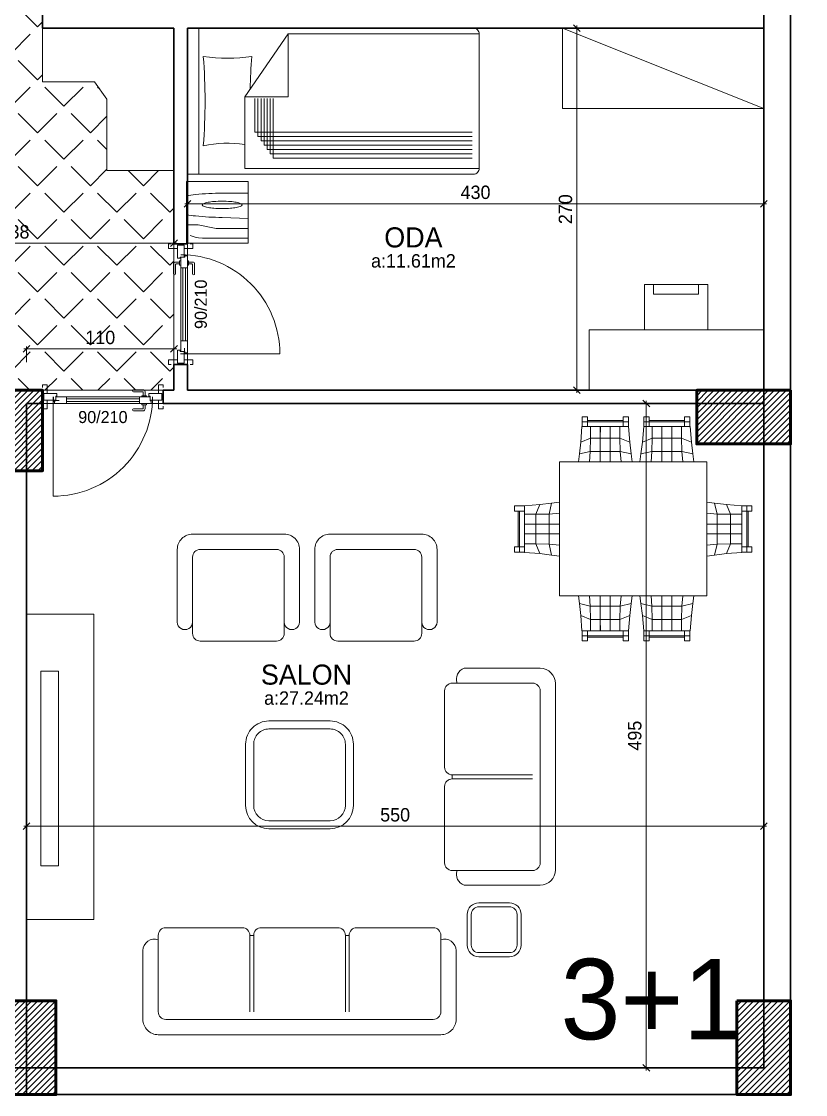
# Model space of a CAD drawing. Header units: centimetres. Extents: x 562865 to 1310255, y -148070 to 32737.
# Drawn here: x 655452 to 656037, y -26895 to -26094 of the extents above; entities that cross this region are included whole.
import ezdxf
from ezdxf.enums import TextEntityAlignment as Align

# ---------------------------------------------------------------- set-up
doc = ezdxf.new("R2010")
doc.units = ezdxf.units.CM
doc.header["$LTSCALE"] = 2.5
doc.linetypes.add('DASHED', pattern=[0.25, 0.125, -0.125])
doc.layers.get('0').update_dxf_attribs({"color": 86})
for name, color, linetype in [('alan', 7, 'Continuous'), ('kapi-yazi', 7, 'Continuous'), ('mahal', 7, 'Continuous'), ('tarama', 173, 'Continuous'), ('TARAMA KOLON', 252, 'Continuous')]:
    doc.layers.add(name, color=color, linetype=linetype)
for name, color, linetype, lineweight in [('DUVAR', 4, 'Continuous', 30), ('duvar-kesim', 7, 'Continuous', 0), ('GÖRÜNÜŞLER', 96, 'Continuous', 25), ('iç ölçü', 106, 'Continuous', 18), ('kapi', 9, 'Continuous', 0), ('kolon', 1, 'Continuous', 53), ('TEFRIS', 33, 'Continuous', 0)]:
    doc.layers.add(name, color=color, linetype=linetype, lineweight=lineweight)
doc.styles.add('PINAR', font='comic.ttf')
doc.dimstyles.new('TEMİZ ÖLÇÜ', dxfattribs={"dimtxt": 10, "dimasz": 5, "dimexe": 1.8, "dimexo": 0.625, "dimgap": 3, "dimtad": 1, "dimdec": 0, "dimrnd": 0.5, "dimzin": 1, "dimdsep": 46, "dimtxsty": 'PINAR', "dimblk": 'OBLIQUE', "dimcen": 0.9, "dimdle": 2, "dimclrd": 256, "dimclre": 256, "dimclrt": 7, "dimadec": 0, "dimazin": 0, "dimtfac": 1, "dimtdec": 0, "dimtofl": 0, "dimtmove": 2, "dimatfit": 2, "dimfxl": 10, "dimfxlon": 1, "dimlwd": -1, "dimlwe": -1, "dimarcsym": 0})

# ---------------------------------------------------------------- blocks, each defined once
blk = doc.blocks.new('WRTGHBWSTH')
at = {"layer": 'GÖRÜNÜŞLER', "color": 251, "linetype": 'DASHED', "ltscale": 200}
blk.add_lwpolyline([(643861.98, 7102.97), (643152.29, 7181.95), (642309.98, 7155.3), (641146.47, 7079.75), (639025.07, 6992.13), (638997.86, 4472.72), (643762.88, 4472.72)], close=True, dxfattribs=at)
blk = doc.blocks.new('_Oblique')
at = {"color": 0, "linetype": 'ByBlock', "lineweight": -2}
blk.add_line((-0.5, -0.5), (0.5, 0.5), dxfattribs=at)
blk = doc.blocks.new('*D1697')
at = {"layer": 'Defpoints', "color": 0}
for p in [(655455.38, -26684.34), (656005.38, -26694.55), (656005.38, -26704.34)]:
    blk.add_point(p, dxfattribs=at)
at = {"layer": 'iç ölçü'}
for p, q in [((655455.38, -26684.96), (655455.38, -26696.35)), ((655453.38, -26694.55), (656007.38, -26694.55)), ((656005.38, -26703.71), (656005.38, -26692.75))]:
    blk.add_line(p, q, dxfattribs=at)
at = {"layer": 'iç ölçü', "linetype": 'ByBlock', "xscale": 5, "yscale": 5, "zscale": 5, "rotation": 180}
blk.add_blockref('_Oblique', (655455.38, -26694.55), dxfattribs=at)
at = {"layer": 'iç ölçü', "linetype": 'ByBlock', "xscale": 5, "yscale": 5, "zscale": 5}
blk.add_blockref('_Oblique', (656005.38, -26694.55), dxfattribs=at)
at = {"layer": 'iç ölçü', "color": 7, "insert": (655730.38, -26686.08), "char_height": 10, "attachment_point": 5, "style": 'PINAR'}
blk.add_mtext('550', dxfattribs=at)
blk = doc.blocks.new('*D1701')
at = {"layer": 'Defpoints', "color": 0}
for p in [(655885.38, -26379.39), (655885.38, -26874.64), (655917.8, -26874.64)]:
    blk.add_point(p, dxfattribs=at)
at = {"layer": 'iç ölçü'}
for p, q in [((655907.8, -26379.39), (655919.6, -26379.39)), ((655917.8, -26377.39), (655917.8, -26876.64)), ((655907.8, -26874.64), (655919.6, -26874.64))]:
    blk.add_line(p, q, dxfattribs=at)
at = {"layer": 'iç ölçü', "linetype": 'ByBlock', "xscale": 5, "yscale": 5, "zscale": 5}
for p, rotation in [((655917.8, -26379.39), 90), ((655917.8, -26874.64), 270)]:
    blk.add_blockref('_Oblique', p, dxfattribs=dict(at, rotation=rotation))
at = {"layer": 'iç ölçü', "color": 7, "insert": (655909.2, -26627.01), "char_height": 10, "attachment_point": 5, "rotation": 90, "style": 'PINAR'}
blk.add_mtext('495', dxfattribs=at)
blk = doc.blocks.new('*D1708')
at = {"layer": 'Defpoints', "color": 0}
for p in [(655838.44, -26099.39), (655838.44, -26369.39), (655865.98, -26369.39)]:
    blk.add_point(p, dxfattribs=at)
at = {"layer": 'iç ölçü'}
for p, q in [((655855.98, -26099.39), (655867.78, -26099.39)), ((655865.98, -26097.39), (655865.98, -26371.39)), ((655855.98, -26369.39), (655867.78, -26369.39))]:
    blk.add_line(p, q, dxfattribs=at)
at = {"layer": 'iç ölçü', "linetype": 'ByBlock', "xscale": 5, "yscale": 5, "zscale": 5}
for p, rotation in [((655865.98, -26099.39), 90), ((655865.98, -26369.39), 270)]:
    blk.add_blockref('_Oblique', p, dxfattribs=dict(at, rotation=rotation))
at = {"layer": 'iç ölçü', "color": 7, "insert": (655857.5, -26234.39), "char_height": 10, "attachment_point": 5, "rotation": 90, "style": 'PINAR'}
blk.add_mtext('270', dxfattribs=at)
blk = doc.blocks.new('*D1709')
at = {"layer": 'Defpoints', "color": 0}
for p in [(656005.38, -26230.29), (656005.38, -26252.91), (655575.38, -26261.12)]:
    blk.add_point(p, dxfattribs=at)
at = {"layer": 'iç ölçü'}
for p, q in [((655573.38, -26230.29), (656007.38, -26230.29)), ((655575.38, -26240.29), (655575.38, -26228.49)), ((656005.38, -26240.29), (656005.38, -26228.49))]:
    blk.add_line(p, q, dxfattribs=at)
at = {"layer": 'iç ölçü', "linetype": 'ByBlock', "xscale": 5, "yscale": 5, "zscale": 5, "rotation": 180}
blk.add_blockref('_Oblique', (655575.38, -26230.29), dxfattribs=at)
at = {"layer": 'iç ölçü', "linetype": 'ByBlock', "xscale": 5, "yscale": 5, "zscale": 5}
blk.add_blockref('_Oblique', (656005.38, -26230.29), dxfattribs=at)
at = {"layer": 'iç ölçü', "color": 7, "insert": (655790.38, -26221.86), "char_height": 10, "attachment_point": 5, "style": 'PINAR'}
blk.add_mtext('430', dxfattribs=at)
blk = doc.blocks.new('*D1710')
at = {"layer": 'Defpoints', "color": 0}
for p in [(655565.38, -26338.49), (655455.38, -26369.39), (655565.38, -26369.39)]:
    blk.add_point(p, dxfattribs=at)
at = {"layer": 'iç ölçü'}
for p, q in [((655453.38, -26338.49), (655567.38, -26338.49)), ((655455.38, -26348.49), (655455.38, -26336.69)), ((655565.38, -26348.49), (655565.38, -26336.69))]:
    blk.add_line(p, q, dxfattribs=at)
at = {"layer": 'iç ölçü', "linetype": 'ByBlock', "xscale": 5, "yscale": 5, "zscale": 5, "rotation": 180}
blk.add_blockref('_Oblique', (655455.38, -26338.49), dxfattribs=at)
at = {"layer": 'iç ölçü', "linetype": 'ByBlock', "xscale": 5, "yscale": 5, "zscale": 5}
blk.add_blockref('_Oblique', (655565.38, -26338.49), dxfattribs=at)
at = {"layer": 'iç ölçü', "color": 7, "insert": (655510.38, -26330.09), "char_height": 10, "attachment_point": 5, "style": 'PINAR'}
blk.add_mtext('110', dxfattribs=at)
blk = doc.blocks.new('*D1717')
at = {"layer": 'Defpoints', "color": 0}
for p in [(655327.34, -26248.79), (655565.38, -26258.79), (655565.38, -26259.7)]:
    blk.add_point(p, dxfattribs=at)
at = {"layer": 'iç ölçü'}
for p, q in [((655327.34, -26249.7), (655327.34, -26261.5)), ((655325.34, -26259.7), (655567.38, -26259.7)), ((655565.38, -26259.42), (655565.38, -26261.5))]:
    blk.add_line(p, q, dxfattribs=at)
at = {"layer": 'iç ölçü', "linetype": 'ByBlock', "xscale": 5, "yscale": 5, "zscale": 5, "rotation": 180}
blk.add_blockref('_Oblique', (655327.34, -26259.7), dxfattribs=at)
at = {"layer": 'iç ölçü', "linetype": 'ByBlock', "xscale": 5, "yscale": 5, "zscale": 5}
blk.add_blockref('_Oblique', (655565.38, -26259.7), dxfattribs=at)
at = {"layer": 'iç ölçü', "color": 7, "insert": (655446.36, -26251.32), "char_height": 10, "attachment_point": 5, "style": 'PINAR'}
blk.add_mtext('238', dxfattribs=at)
blk = doc.blocks.new('fm-door1')
at = {"linetype": 'Continuous'}
for p, q in [((0, 25), (0, -25)), ((100, 25), (0, 25)), ((79.7, 31.8), (79.7, -0.3)), ((84, 27.6), (127.8, 27.6)), ((90, 50), (910, 50)), ((90, 50), (90, 30)), ((100, 30), (90, 30)), ((100, 30), (100, -5)), ((100, 30), (100, -5)), ((100, 0), (900, 0)), ((190, 50), (190, 0)), ((810, 50), (810, 0)), ((910, 30), (900, 30)), ((900, 30), (900, -5)), ((900, 25), (1000, 25)), ((910, 50), (910, 30)), ((1000, 25), (1000, -25)), ((110, -25), (0, -25)), ((100, -5), (110, -5)), ((110, -5), (100, -5)), ((110, -5), (110, -25)), ((110, -25), (110, -5)), ((890, -25), (890, -5)), ((890, -5), (900, -5)), ((890, -25), (1000, -25))]:
    blk.add_line(p, q, dxfattribs=at)
at = {"color": 8, "linetype": 'Continuous'}
for p, q in [((190, 35), (810, 35)), ((190, 15), (810, 15))]:
    blk.add_line(p, q, dxfattribs=at)
at = {"linetype": 'Continuous'}
for points in [[(857.6, 58.1), (857.6, 88.9, 0.414214), (842.4, 104.1), (758.6, 104.1, 1), (758.6, 88.9), (834.8, 88.9, -0.414214), (842.4, 81.3), (842.4, 58.1)], [(857.6, -8.1), (857.6, -38.9, -0.414214), (842.4, -54.1), (758.6, -54.1, -1), (758.6, -38.9), (834.8, -38.9, 0.414214), (842.4, -31.3), (842.4, -8.1)]]:
    blk.add_lwpolyline(points, format="xyb", dxfattribs=at)
for points in [[(869, 50), (869, 58.1), (831, 58.1), (831, 50)], [(869, 0), (869, -8.1), (831, -8.1), (831, 0)]]:
    blk.add_lwpolyline(points, dxfattribs=at)
blk.add_circle((84, 31.8), 4.26, dxfattribs=at)
blk = doc.blocks.new('Group-4')
at = {"color": 33}
for p, q in [((-150.81, 256.5), (-108.06, 256.5)), ((-160.31, 71.25), (-160.31, 247)), ((96.15, 235.13), (141.27, 235.13)), ((150.77, 225.62), (150.77, 168.62)), ((141.27, 159.13), (96.15, 159.13)), ((96.15, 149.63), (141.27, 149.63)), ((150.77, 140.13), (150.77, 83.13)), ((141.27, 73.63), (96.15, 73.63)), ((-108.06, 61.75), (-150.81, 61.75)), ((-67.38, 9.5), (-67.38, 56.78)), ((67.38, 56.78), (67.38, 9.5)), ((57.88, 0), (-57.88, 0))]:
    blk.add_line(p, q, dxfattribs=at)
for p, q in [((-146.06, 247), (-98.56, 247)), ((-150.81, 76), (-150.81, 242.25)), ((-93.81, 242.25), (-93.81, 194.75)), ((84.27, 173.38), (84.27, 220.88)), ((89.02, 225.62), (136.52, 225.62)), ((141.27, 220.88), (141.27, 173.38)), ((-98.56, 190), (-146.06, 190)), ((-146.06, 187.63), (-98.56, 187.63)), ((-98.56, 190), (-98.56, 187.63)), ((-93.81, 182.88), (-93.81, 135.38)), ((136.52, 168.62), (89.02, 168.62)), ((89.02, 140.13), (136.52, 140.13)), ((84.27, 87.88), (84.27, 135.38)), ((141.27, 135.38), (141.27, 87.88)), ((-98.56, 130.63), (-146.06, 130.63)), ((-146.06, 128.25), (-98.56, 128.25)), ((-98.56, 130.63), (-98.56, 128.25)), ((-150.81, 76), (-150.81, 123.5)), ((-93.81, 123.5), (-93.81, 76)), ((136.52, 83.13), (89.02, 83.13)), ((-98.56, 71.25), (-146.06, 71.25)), ((-6.06, 68.88), (-53.56, 68.88)), ((5.94, 68.88), (53.44, 68.88)), ((-58.31, 64.13), (-58.31, 14.25)), ((-1.31, 14.25), (-1.31, 64.13)), ((-1.31, 64.13), (1.19, 64.13)), ((1.19, 14.25), (1.19, 64.13)), ((58.19, 64.13), (58.19, 14.25)), ((-53.56, 9.5), (53.44, 9.5))]:
    blk.add_line(p, q)
for points in [[(34.69, 178.13, 0.414214), (20.19, 192.63), (-17.81, 192.63, 0.413154), (-32.31, 178.18), (-32.31, 140.07, 0.413154), (-17.81, 125.63), (20.19, 125.63, 0.414214), (34.69, 140.13)], [(29.69, 178.13, 0.414214), (20.19, 187.63), (-17.81, 187.63, 0.412904), (-27.31, 178.17), (-27.31, 140.08, 0.412904), (-17.81, 130.63), (20.19, 130.63, 0.414214), (29.69, 140.13)], [(-78.33, 47.59, 0.414214), (-85.58, 54.84), (-104.58, 54.84, 0.413154), (-111.83, 47.62), (-111.83, 28.57, 0.413154), (-104.58, 21.34), (-85.58, 21.34, 0.414214), (-78.33, 28.59)], [(-80.83, 47.59, 0.414214), (-85.58, 52.34), (-104.58, 52.34, 0.412904), (-109.33, 47.61), (-109.33, 28.57, 0.412904), (-104.58, 23.84), (-85.58, 23.84, 0.414214), (-80.83, 28.59)]]:
    blk.add_lwpolyline(points, format="xyb", close=True, dxfattribs=at)
for centre, radius, start, end in [((-150.81, 247), 9.5, 89.99996, 180.00004), ((-108.06, 249.38), 7.12, 340.52878, 90.00004), ((96.15, 230.38), 4.75, 89.99996, 270), ((141.27, 225.62), 9.5, 359.99996, 90.00004), ((96.15, 163.88), 4.75, 90, 270.00004), ((141.27, 168.62), 9.5, 269.99996, 0.00004), ((96.15, 144.88), 4.75, 89.99996, 270), ((141.27, 140.13), 9.5, 359.99996, 90.00004), ((96.15, 78.38), 4.75, 90, 270.00004), ((141.27, 83.13), 9.5, 269.99996, 0.00004), ((-150.81, 71.25), 9.5, 179.99996, 270.00004), ((-108.06, 68.88), 7.12, 269.99996, 19.47122), ((-60.84, 54.66), 6.87, 68.4384, 162.06054), ((60.73, 54.51), 7.03, 18.86544, 111.18075), ((-57.88, 9.5), 9.5, 180, 270), ((57.88, 9.5), 9.5, 270, 0)]:
    blk.add_arc(centre, radius, start, end, dxfattribs=at)
for centre, start, end in [((-146.06, 242.25), 89.99996, 180.00004), ((-98.56, 242.25), 359.99996, 90.00004), ((89.02, 220.88), 89.99996, 180.00004), ((136.52, 220.88), 359.99996, 90.00004), ((-98.56, 194.75), 269.99996, 0.00004), ((-98.56, 182.88), 359.99996, 90.00004), ((89.02, 173.38), 179.99996, 270.00004), ((136.52, 173.38), 269.99996, 0.00004), ((89.02, 135.38), 89.99996, 180.00004), ((136.52, 135.38), 359.99996, 90.00004), ((-98.56, 135.38), 269.99996, 0.00004), ((-98.56, 123.5), 359.99996, 90.00004), ((89.02, 87.88), 179.99996, 270.00004), ((136.52, 87.88), 269.99996, 0.00004), ((-146.06, 76), 179.99996, 270.00004), ((-98.56, 76), 269.99996, 0.00004), ((-53.56, 64.13), 90, 180), ((-6.06, 64.13), 0, 90), ((5.94, 64.13), 90, 180), ((53.44, 64.13), 0, 90), ((-53.56, 14.25), 180, 270), ((53.44, 14.25), 270, 0)]:
    blk.add_arc(centre, 4.75, start, end)
blk = doc.blocks.new('Table-3')
at = {"color": 33}
for p, q in [((-37.64, 84.6), (-33.63, 84.6)), ((-37.64, 77.23), (-37.64, 84.6)), ((-33.63, 80.85), (-37.64, 80.85)), ((-33.63, 84.6), (-33.63, 77.23)), ((-33.63, 81.9), (-7.07, 81.9)), ((-33.56, 80.85), (-3.12, 80.85)), ((-7.07, 84.6), (-7.07, 77.23)), ((-3.12, 84.6), (-7.07, 84.6)), ((-3.12, 77.23), (-3.12, 84.6)), ((8.32, 84.6), (12.33, 84.6)), ((8.32, 77.23), (8.32, 84.6)), ((12.33, 80.85), (8.32, 80.85)), ((12.33, 84.6), (12.33, 77.23)), ((12.39, 81.9), (38.88, 81.9)), ((12.39, 80.85), (42.89, 80.85)), ((38.88, 84.6), (38.88, 77.23)), ((42.89, 84.6), (38.88, 84.6)), ((42.89, 77.23), (42.89, 84.6)), ((-37.7, 77.23), (-2.93, 77.23)), ((8.32, 77.23), (43.03, 77.23)), ((-54.53, 51.07), (55.45, 51.07)), ((-54.53, -48.92), (-54.53, 51.07)), ((55.45, 51.07), (55.45, -48.92)), ((-88.12, 18.13), (-88.12, 14.12)), ((-80.69, 18.13), (-88.12, 18.13)), ((-80.69, 18.2), (-80.69, -16.58)), ((81.61, 18.2), (81.61, -16.58)), ((81.61, 18.13), (89.04, 18.13)), ((85.23, 18.13), (85.23, -16.44)), ((89.04, 18.13), (89.04, 14.12)), ((-88.12, 14.12), (-80.69, 14.12)), ((-85.36, 14.12), (-85.36, -12.43)), ((-84.31, 14.12), (-84.31, -16.44)), ((81.61, 14.12), (89.04, 14.12)), ((86.28, 14.12), (86.28, -12.43)), ((-88.12, -12.43), (-88.12, -16.44)), ((-80.69, -12.43), (-88.12, -12.43)), ((81.61, -12.43), (89.04, -12.43)), ((89.04, -12.43), (89.04, -16.44)), ((-88.12, -16.44), (-80.69, -16.44)), ((89.04, -16.44), (81.61, -16.44)), ((55.45, -48.92), (-54.53, -48.92)), ((-2.93, -75.15), (-37.7, -75.15)), ((-37.64, -82.51), (-37.64, -75.15)), ((-3.12, -78.76), (-37.64, -78.76)), ((-33.63, -75.15), (-33.63, -82.51)), ((-33.63, -79.82), (-7.07, -79.82)), ((-7.07, -78.76), (-7.07, -75.15)), ((-7.07, -78.83), (-7.07, -79.82)), ((-7.07, -79.88), (-7.07, -82.51)), ((-3.12, -75.15), (-3.12, -82.51)), ((43.03, -75.15), (8.32, -75.15)), ((8.32, -82.51), (8.32, -75.15)), ((8.32, -78.76), (42.89, -78.76)), ((12.33, -75.15), (12.33, -82.51)), ((12.33, -79.82), (38.88, -79.82)), ((38.88, -75.15), (38.88, -79.82)), ((38.88, -79.88), (38.88, -82.51)), ((42.89, -82.51), (42.89, -75.15)), ((-33.63, -82.51), (-37.64, -82.51)), ((-7.07, -82.51), (-3.12, -82.51)), ((12.33, -82.51), (8.32, -82.51)), ((42.89, -82.51), (38.88, -82.51))]:
    blk.add_line(p, q, dxfattribs=at)
for p, q in [((-38.62, 65.66), (-37.7, 77.23)), ((-31.32, 68.69), (-31.32, 77.23)), ((-24.03, 51), (-24.03, 77.23)), ((-23.96, 77.23), (-24.03, 68.69)), ((-16.66, 77.23), (-16.66, 51)), ((-9.37, 68.69), (-9.37, 77.23)), ((-2.93, 77.23), (-2, 65.66)), ((7.33, 65.66), (8.32, 77.23)), ((14.69, 77.23), (14.69, 68.69)), ((21.99, 51), (21.99, 77.23)), ((29.35, 77.23), (29.35, 51)), ((36.65, 68.69), (36.65, 77.23)), ((43.03, 77.23), (43.95, 65.66)), ((-39.67, 56.85), (-38.62, 65.66)), ((-31.32, 68.69), (-38.62, 65.66)), ((-31.59, 58.7), (-31.32, 68.69)), ((-31.32, 68.69), (-9.37, 68.69)), ((-9.37, 68.69), (-9.1, 58.7)), ((-2, 65.66), (-9.37, 68.69)), ((-0.95, 56.85), (-2, 65.66)), ((7.33, 65.66), (6.28, 56.85)), ((14.69, 68.69), (7.33, 65.66)), ((14.43, 58.7), (14.69, 68.69)), ((14.69, 68.69), (36.65, 68.69)), ((36.65, 68.69), (36.91, 58.7)), ((43.95, 65.66), (36.65, 68.69)), ((45.06, 56.85), (43.95, 65.66)), ((-40.4, 51.07), (-39.67, 56.85)), ((-39.67, 56.85), (-31.59, 58.7)), ((-31.59, 58.7), (-32.11, 51)), ((-9.1, 58.7), (-31.59, 58.7)), ((-9.1, 58.7), (-0.95, 56.85)), ((-8.51, 51), (-9.1, 58.7)), ((-0.95, 56.85), (-0.16, 51.07)), ((5.56, 51.07), (6.28, 56.85)), ((6.28, 56.85), (14.43, 58.7)), ((14.43, 58.7), (13.9, 51)), ((36.91, 58.7), (14.43, 58.7)), ((36.91, 58.7), (45.06, 56.85)), ((37.5, 51), (36.91, 58.7)), ((45.06, 56.85), (45.85, 51.07)), ((-69.19, 19.12), (-80.69, 18.2)), ((-72.15, 11.82), (-69.19, 19.12)), ((-60.38, 20.17), (-69.19, 19.12)), ((-62.22, 12.02), (-60.38, 20.17)), ((-60.38, 20.17), (-54.53, 20.9)), ((55.52, 20.9), (61.24, 20.17)), ((63.08, 12.02), (61.24, 20.17)), ((61.24, 20.17), (70.11, 19.12)), ((70.11, 19.12), (81.61, 18.2)), ((70.11, 19.12), (73.07, 11.82)), ((-80.69, 11.82), (-72.15, 11.82)), ((-72.15, 11.82), (-62.22, 12.02)), ((-72.15, -10.13), (-72.15, 11.82)), ((-54.46, 12.61), (-62.22, 12.02)), ((-62.22, 12.02), (-62.22, -10.4)), ((63.08, 12.02), (55.45, 12.61)), ((63.08, -10.4), (63.08, 12.02)), ((73.07, 11.82), (63.08, 12.02)), ((73.07, -10.13), (73.07, 11.82)), ((73.07, 11.82), (81.61, 11.82)), ((-54.46, 4.46), (-80.69, 4.46)), ((55.45, 4.46), (81.61, 4.46)), ((-80.69, -2.84), (-54.46, -2.84)), ((81.61, -2.84), (55.45, -2.84)), ((-72.15, -10.13), (-80.69, -10.13)), ((-62.22, -10.4), (-72.15, -10.13)), ((-69.19, -17.5), (-72.15, -10.13)), ((-62.22, -10.4), (-54.46, -11.05)), ((-60.38, -18.55), (-62.22, -10.4)), ((55.45, -11.05), (63.08, -10.4)), ((63.08, -10.4), (61.24, -18.55)), ((73.07, -10.13), (63.08, -10.4)), ((70.11, -17.5), (73.07, -10.13)), ((81.61, -10.13), (73.07, -10.13)), ((-80.69, -16.58), (-69.19, -17.5)), ((-60.38, -18.55), (-69.19, -17.5)), ((-54.53, -19.34), (-60.38, -18.55)), ((61.24, -18.55), (55.52, -19.34)), ((61.24, -18.55), (70.11, -17.5)), ((81.61, -16.58), (70.11, -17.5)), ((-39.67, -54.77), (-40.4, -48.98)), ((-31.59, -56.61), (-39.67, -54.77)), ((-39.67, -54.77), (-38.62, -63.58)), ((-31.59, -56.61), (-32.18, -48.92)), ((-24.03, -48.92), (-24.03, -75.15)), ((-16.66, -48.92), (-16.66, -75.15)), ((-9.1, -56.61), (-8.45, -48.92)), ((-0.95, -54.77), (-9.1, -56.61)), ((-2, -63.58), (-0.95, -54.77)), ((-0.16, -48.98), (-0.95, -54.77)), ((6.28, -54.77), (5.56, -48.98)), ((6.28, -54.77), (14.43, -56.61)), ((7.33, -63.58), (6.28, -54.77)), ((14.43, -56.61), (13.84, -48.92)), ((21.99, -48.92), (21.99, -75.15)), ((29.35, -75.15), (29.35, -48.92)), ((37.57, -48.92), (36.91, -56.61)), ((36.91, -56.61), (45.06, -54.77)), ((45.06, -54.77), (43.95, -63.58)), ((45.06, -54.77), (45.85, -48.98)), ((-38.62, -63.58), (-31.32, -66.6)), ((-37.7, -75.15), (-38.62, -63.58)), ((-31.32, -66.6), (-31.59, -56.61)), ((-9.1, -56.61), (-31.59, -56.61)), ((-9.37, -66.6), (-9.1, -56.61)), ((-9.37, -66.6), (-2, -63.58)), ((-2.93, -75.15), (-2, -63.58)), ((7.33, -63.58), (8.32, -75.15)), ((14.69, -66.6), (7.33, -63.58)), ((14.43, -56.61), (14.69, -66.6)), ((36.91, -56.61), (14.43, -56.61)), ((36.65, -66.6), (36.91, -56.61)), ((43.95, -63.58), (36.65, -66.6)), ((43.03, -75.15), (43.95, -63.58)), ((-31.32, -66.6), (-31.32, -75.15)), ((-31.32, -66.6), (-9.37, -66.6)), ((-23.96, -75.15), (-24.03, -66.6)), ((-9.37, -75.15), (-9.37, -66.6)), ((14.69, -66.6), (36.65, -66.6)), ((14.69, -75.15), (14.69, -66.6)), ((36.65, -66.6), (36.65, -75.15))]:
    blk.add_line(p, q)
blk = doc.blocks.new('Yatak-1a')
for p, q in [((-49.5, 0.5), (-87.5, 0.5)), ((-87.5, 0.5), (-87.5, -37.5)), ((-49.5, -37.5), (-49.5, 0.5)), ((-45, -176.44), (-45, -7.03)), ((45, -7.03), (45, -176.44)), ((-49.5, -37.5), (-87.5, -37.5)), ((41.44, -180), (-41.44, -180))]:
    blk.add_line(p, q)
at = {"color": 33}
for p, q in [((-76.27, -6.57), (-76.27, 0.5)), ((-78.48, -17.64), (-76.27, -6.57)), ((-84.43, -9.24), (-84.18, -6.77)), ((-84.43, -37.5), (-84.43, -9.24)), ((-63.92, -9.1), (-64.54, -9.49)), ((-63.3, -9.49), (-63.92, -9.1)), ((-78.48, -37.5), (-78.48, -17.64)), ((-71.61, -21.45), (-72.26, -37.5)), ((-56.68, -21.45), (-56.63, -37.5)), ((-64.54, -33.38), (-63.92, -33.77)), ((-63.92, -33.77), (-63.3, -33.38))]:
    blk.add_line(p, q, dxfattribs=at)
at = {"color": 42}
for p, q in [((-45, 0), (45, 0)), ((-45, -7.03), (-45, 0)), ((45, -8.5), (45, 0)), ((45, -7.03), (-45, -7.03)), ((-41.44, -180), (-41.44, -35.32)), ((-41.44, -35.32), (2.67, -35.32)), ((2.67, -35.32), (41.44, -62.05)), ((2.67, -62.05), (2.67, -35.32)), ((41.44, -62.05), (2.67, -62.05)), ((41.44, -62.05), (41.44, -180))]:
    blk.add_line(p, q, dxfattribs=at)
at = {"color": 8}
for p, q in [((-24.45, -175.54), (-24.45, -45.39)), ((-24.45, -45.39), (1.67, -45.39)), ((-21.78, -175.54), (-21.78, -43.5)), ((-21.78, -43.5), (1.67, -43.5)), ((-19.11, -175.54), (-19.11, -41.61)), ((-19.11, -41.61), (1.67, -41.61)), ((-32.47, -51.05), (1.67, -51.05)), ((-32.47, -175.54), (-32.47, -51.05)), ((-29.8, -49.16), (1.67, -49.16)), ((-29.8, -175.54), (-29.8, -49.16)), ((-27.13, -175.54), (-27.13, -47.27)), ((-27.13, -47.27), (1.67, -47.27)), ((-35.15, -52.93), (1.67, -52.93)), ((-35.15, -175.54), (-35.15, -52.93))]:
    blk.add_line(p, q, dxfattribs=at)
at = {"color": 33}
for centre, radius, start, end in [((11.14, -13.58), 82.34, 170.15442, 174.01793), ((-139.84, -13.58), 82.75, 5.98206, 9.79577), ((-69.26, -8.26), 15, 154.00852, 174.28557), ((86.23, -21.45), 157.84, 174.01794, 180), ((-214.93, -21.45), 158.25, 0, 5.98207), ((-31.83, -18.97), 34.29, 169.47569, 175.59966), ((-51.59, -15.3), 14.19, 155.8434, 169.47569), ((-76.25, -15.3), 14.19, 10.52432, 24.15659), ((-96.01, -18.97), 34.29, 4.40038, 10.52429), ((0.17, -21.44), 66.38, 175.59963, 180), ((-128.01, -21.44), 66.38, 0, 4.40034), ((0.17, -21.44), 66.38, 180, 184.40034), ((-128.01, -21.44), 66.38, 355.59963, 0), ((-31.83, -23.9), 34.29, 184.40038, 190.52429), ((-51.59, -27.57), 14.19, 190.5243, 204.1566), ((-76.25, -27.57), 14.19, 335.8434, 349.47569), ((-96.01, -23.9), 34.29, 349.4757, 355.59966)]:
    blk.add_arc(centre, radius, start, end, dxfattribs=at)
at = {"color": 8}
for centre, radius, start, end in [((0.03, 324.56), 335.48, 265.2981, 274.7019), ((-98.45, -24.8), 72.55, 351.65938, 11.93201), ((138.2, -24.8), 111.68, 172.28082, 187.71918), ((0.03, -344.69), 306.13, 84.84604, 88.60231)]:
    blk.add_arc(centre, radius, start, end, dxfattribs=at)
for centre, start, end in [((-41.44, -176.44), 179.99996, 270.00004), ((41.44, -176.44), 269.99996, 0.00004)]:
    blk.add_arc(centre, 3.56, start, end)
blk = doc.blocks.new('G$C7B943698')
at = {"layer": 'TEFRIS'}
blk.add_lwpolyline([(41.29, 45.15), (41.29, 78.78), (88.6, 78.78), (88.6, 45.15)], dxfattribs=at)
for points in [[(48.1, 78.78), (81.62, 78.78), (81.62, 71.66), (48.1, 71.66)], [(0, 0), (130.27, 0), (130.27, 45.15), (0, 45.15)]]:
    blk.add_lwpolyline(points, close=True, dxfattribs=at)
blk = doc.blocks.new('SB')
at = {"layer": 'TARAMA KOLON'}
h = blk.add_hatch(dxfattribs=at)
h.set_pattern_fill('ANSI31', color=256, angle=7e-15)
h.paths.add_polyline_path([(655327.34, -25829.39), (655302.34, -25829.39), (655302.34, -25959.39), (655327.34, -25959.39)])
h.paths.add_polyline_path([(655437.34, -24424.14), (655477.34, -24424.14), (655477.34, -24494.14), (655437.34, -24494.14)])
h.paths.add_polyline_path([(655327.34, -25359.39), (655297.34, -25359.39), (655297.34, -25469.39), (655327.34, -25469.39)])
h.paths.add_polyline_path([(655327.34, -26079.39), (655327.34, -26109.39), (655257.34, -26109.39), (655257.34, -26079.39)])
h.paths.add_polyline_path([(654229.3, -24849.39), (654229.3, -24889.39), (654299.3, -24889.39), (654299.3, -24849.39)])
h.paths.add_polyline_path([(654269.3, -25899.39), (654229.3, -25899.39), (654229.3, -25829.39), (654269.3, -25829.39)])
h.paths.add_polyline_path([(654229.3, -25444.39), (654229.3, -25469.39), (654379.3, -25469.39), (654379.3, -25444.39)])
h.paths.add_polyline_path([(655112.34, -26369.39), (655142.34, -26369.39), (655142.34, -26429.39), (655112.34, -26429.39)])
h.paths.add_polyline_path([(654997.34, -26079.39), (654997.34, -26109.39), (654927.34, -26109.39), (654927.34, -26079.39)])
h.paths.add_polyline_path([(655437.34, -24889.39), (655467.34, -24889.39), (655467.34, -24829.39), (655437.34, -24829.39)])
h.paths.add_polyline_path([(655112.34, -26834.64), (655142.34, -26834.64), (655142.34, -26894.64), (655112.34, -26894.64)])
h.paths.add_polyline_path([(654787.34, -26369.39), (654817.34, -26369.39), (654817.34, -26429.39), (654787.34, -26429.39)])
h.paths.add_polyline_path([(655437.34, -26824.64), (655477.34, -26824.64), (655477.34, -26894.64), (655437.34, -26894.64)])
h.paths.add_polyline_path([(654299.3, -26369.39), (654299.3, -26409.39), (654229.3, -26409.39), (654229.3, -26369.39)])
h.paths.add_polyline_path([(654777.34, -26824.64), (654817.34, -26824.64), (654817.34, -26894.64), (654777.34, -26894.64)])
h.paths.add_polyline_path([(655437.34, -26369.39), (655467.34, -26369.39), (655467.34, -26429.39), (655437.34, -26429.39)])
h.paths.add_polyline_path([(655985.38, -25829.39), (656025.38, -25829.39), (656025.38, -25899.39), (655985.38, -25899.39)])
h.paths.add_polyline_path([(654927.34, -25959.39), (654927.34, -25359.39), (655177.34, -25359.39), (655177.34, -25389.39), (654952.35, -25389.39), (654952.35, -25729.39), (655177.34, -25729.39), (655177.34, -25754.39), (654952.34, -25754.39), (654952.34, -25934.39), (655177.34, -25934.39), (655177.34, -25959.39)])
h.paths.add_polyline_path([(654777.34, -24424.14), (654817.34, -24424.14), (654817.34, -24494.14), (654777.34, -24494.14)])
h.paths.add_polyline_path([(655985.38, -26824.64), (656025.38, -26824.64), (656025.38, -26894.64), (655985.38, -26894.64)])
h.paths.add_polyline_path([(654229.3, -24424.14), (654269.3, -24424.14), (654269.3, -24494.14), (654229.3, -24494.14)])
h.paths.add_polyline_path([(655107.34, -24424.14), (655147.34, -24424.14), (655147.34, -24494.14), (655107.34, -24494.14)])
h.paths.add_polyline_path([(655985.38, -24424.14), (656025.38, -24424.14), (656025.38, -24494.14), (655985.38, -24494.14)])
h.paths.add_polyline_path([(656025.38, -24849.39), (656025.38, -24889.39), (655955.38, -24889.39), (655955.38, -24849.39)])
h.paths.add_polyline_path([(654817.34, -24889.39), (654787.34, -24889.39), (654787.34, -24829.39), (654817.34, -24829.39)])
h.paths.add_polyline_path([(655114.84, -24849.39), (655139.84, -24849.39), (655139.84, -24999.39), (655114.84, -24999.39)])
h.paths.add_polyline_path([(656025.38, -26369.39), (656025.38, -26409.39), (655955.38, -26409.39), (655955.38, -26369.39)])
h.paths.add_polyline_path([(654229.3, -26824.64), (654269.3, -26824.64), (654269.3, -26894.64), (654229.3, -26894.64)])
h.paths.add_polyline_path([(656025.38, -25444.39), (656025.38, -25469.39), (655875.38, -25469.39), (655875.38, -25444.39)])
at = {"layer": 'kolon'}
for points in [[(655437.34, -26369.39), (655467.34, -26369.39), (655467.34, -26429.39), (655437.34, -26429.39)], [(656025.38, -26369.39), (656025.38, -26409.39), (655955.38, -26409.39), (655955.38, -26369.39)], [(655437.34, -26824.64), (655477.34, -26824.64), (655477.34, -26894.64), (655437.34, -26894.64)], [(655985.38, -26824.64), (656025.38, -26824.64), (656025.38, -26894.64), (655985.38, -26894.64)]]:
    blk.add_lwpolyline(points, close=True, dxfattribs=at)

msp = doc.modelspace()

# ---------------------------------------------------------------- hatches: boundary and pattern name
at = {"layer": 'tarama'}
h = msp.add_hatch(dxfattribs=at)
h.set_pattern_fill('ANGLE', color=256, scale=4, angle=45)
h.set_pattern_definition([(45, (0, 0), (-19.7565635, 19.7565635), [20.32, -7.62]), (135, (0, 0), (-19.7565635, -19.7565635), [20.32, -7.62])])
edge = h.paths.add_edge_path()
edge.add_line((655399.45, -25729.39), (655339.81, -25729.39))
edge.add_line((655339.81, -25729.39), (655327.34, -25729.39))
edge.add_line((655327.34, -25729.39), (655327.34, -25899.39))
edge.add_line((655327.34, -25899.39), (655327.34, -25959.39))
edge.add_line((655327.34, -25959.39), (655327.34, -25970.6))
edge.add_line((655327.34, -25970.6), (655327.34, -25974.1))
edge.add_line((655327.34, -25974.1), (655327.34, -25978.6))
edge.add_line((655327.34, -25978.6), (655401.34, -25978.6))
edge.add_arc((655317.34, -25978.6), 84, 276.83714, 360, ccw=False)
edge.add_line((655327.34, -26062), (655327.34, -26067.1))
edge.add_line((655327.34, -26067.1), (655327.34, -26070.6))
edge.add_line((655327.34, -26070.6), (655327.34, -26109.39))
edge.add_line((655327.34, -26109.39), (655327.34, -26182.24))
edge.add_line((655327.34, -26182.24), (655327.34, -26241.89))
edge.add_ellipse((655326.99, -26242.41), major_axis=(0.76, 0), ratio=0.78, start_angle=0, end_angle=62.23737, ccw=False)
edge.add_line((655327.75, -26242.41), (655327.75, -26248.95))
edge.add_ellipse((655326.23, -26248.95), major_axis=(-1.52, 0), ratio=0.78, start_angle=137.13047, end_angle=180, ccw=False)
edge.add_line((655327.34, -26249.75), (655327.34, -26262.24))
edge.add_line((655327.34, -26262.24), (655327.34, -26369.39))
edge.add_line((655327.34, -26369.39), (655345.67, -26369.39))
edge.add_line((655345.67, -26369.39), (655359.63, -26369.39))
edge.add_ellipse((655360.54, -26370.5), major_axis=(0, -1.52), ratio=0.88, start_angle=540, end_angle=582.86953, ccw=False)
edge.add_line((655360.54, -26368.98), (655367.91, -26368.98))
edge.add_ellipse((655367.91, -26369.74), major_axis=(0, -0.76), ratio=0.88, start_angle=477.76263, end_angle=540, ccw=False)
edge.add_line((655368.5, -26369.39), (655435.67, -26369.39))
edge.add_line((655435.67, -26369.39), (655467.34, -26369.39))
edge.add_line((655467.34, -26369.39), (655534.51, -26369.39))
edge.add_ellipse((655535.1, -26369.74), major_axis=(0, -0.76), ratio=0.88, start_angle=180, end_angle=242.23737, ccw=False)
edge.add_line((655535.1, -26368.98), (655542.48, -26368.98))
edge.add_ellipse((655542.48, -26370.5), major_axis=(0, -1.52), ratio=0.88, start_angle=137.13047, end_angle=180, ccw=False)
edge.add_line((655543.39, -26369.39), (655557.34, -26369.39))
edge.add_line((655557.34, -26369.39), (655565.38, -26369.39))
edge.add_line((655565.38, -26369.39), (655565.38, -26350.31))
edge.add_line((655565.38, -26350.31), (655565.38, -26283.14))
edge.add_ellipse((655565.74, -26282.55), major_axis=(0.76, 0), ratio=0.88, start_angle=180, end_angle=242.23737, ccw=False)
edge.add_line((655564.98, -26282.55), (655564.98, -26275.18))
edge.add_ellipse((655566.5, -26275.18), major_axis=(-1.52, 0), ratio=0.88, start_angle=317.13047, end_angle=360, ccw=False)
edge.add_line((655565.38, -26274.27), (655565.38, -26260.31))
edge.add_line((655565.38, -26260.31), (655565.38, -26205.62))
edge.add_line((655565.38, -26205.62), (655515.38, -26205.62))
edge.add_line((655515.38, -26205.62), (655515.38, -26152.41))
edge.add_line((655515.38, -26152.41), (655506.02, -26139.39))
edge.add_line((655506.02, -26139.39), (655467.34, -26139.39))
edge.add_line((655467.34, -26139.39), (655467.34, -26099.39))
edge.add_line((655467.34, -26099.39), (655467.34, -25939.11))
edge.add_line((655467.34, -25939.11), (655467.34, -25925.15))
edge.add_ellipse((655468.46, -25924.24), major_axis=(-1.52, 0), ratio=0.88, start_angle=360, end_angle=402.86953, ccw=False)
edge.add_line((655466.94, -25924.24), (655466.94, -25916.86))
edge.add_ellipse((655467.7, -25916.86), major_axis=(0.76, 0), ratio=0.88, start_angle=477.76263, end_angle=540, ccw=False)
edge.add_line((655467.34, -25916.27), (655467.34, -25849.11))
edge.add_line((655467.34, -25849.11), (655467.34, -25829.39))
edge.add_line((655467.34, -25829.39), (655467.34, -25762.22))
edge.add_ellipse((655467.7, -25761.63), major_axis=(0.76, 0), ratio=0.88, start_angle=180, end_angle=242.23737, ccw=False)
edge.add_line((655466.94, -25761.63), (655466.94, -25754.26))
edge.add_ellipse((655468.46, -25754.26), major_axis=(1.52, 0), ratio=0.88, start_angle=137.13047, end_angle=180, ccw=False)
edge.add_line((655467.34, -25753.35), (655467.34, -25739.39))
edge.add_line((655467.34, -25739.39), (655467.34, -25729.39))
edge.add_line((655467.34, -25729.39), (655419.81, -25729.39))
edge.add_line((655419.81, -25729.39), (655407.32, -25729.39))
edge.add_ellipse((655406.51, -25728.28), major_axis=(0, 1.52), ratio=0.78, start_angle=540, end_angle=582.86953, ccw=False)
edge.add_line((655406.51, -25729.8), (655399.98, -25729.8))
edge.add_ellipse((655399.98, -25729.04), major_axis=(0, 0.76), ratio=0.78, start_angle=477.76263, end_angle=540, ccw=False)
h.paths.add_polyline_path([(655498.19, -26319.68), (655522.58, -26319.68), (655522.58, -26340.49), (655498.19, -26340.49)], flags=24)
h.paths.add_polyline_path([(655374.35, -26335.41), (655398.38, -26335.41), (655398.38, -26356.33), (655374.35, -26356.33)], flags=24)
h.paths.add_polyline_path([(655384.04, -25932.54), (655410.65, -25932.54), (655410.65, -25953.35), (655384.04, -25953.35)], flags=24)
h.paths.add_polyline_path([(655432.15, -26240.94), (655460.58, -26240.94), (655460.58, -26261.7), (655432.15, -26261.7)], flags=24)
h.paths.add_polyline_path([(655439.52, -25792.69), (655439.52, -25766.09), (655460.33, -25766.09), (655460.33, -25792.69)], flags=24)
h.paths.add_polyline_path([(655378.73, -26175.16), (655456.16, -26175.16), (655456.16, -26199.95), (655378.73, -26199.95)], flags=24)
h.paths.add_polyline_path([(655384.42, -26197.15), (655449.15, -26197.15), (655449.15, -26213.54), (655384.42, -26213.54)], flags=24)

# ---------------------------------------------------------------- linework, layer by layer
at = {"layer": 'DUVAR'}
for p, q in [((656025.38, -24424.14), (656025.38, -26894.64)), ((656005.38, -24444.14), (656005.38, -26874.64)), ((655467.34, -25939.11), (655467.34, -26099.39)), ((655467.34, -26099.39), (655565.38, -26099.39)), ((655565.38, -26099.39), (655565.38, -26260.31)), ((655575.38, -26099.39), (655575.38, -26260.31)), ((655575.38, -26099.39), (656005.38, -26099.39)), ((655565.38, -26260.31), (655575.38, -26260.31)), ((655565.38, -26350.31), (655565.38, -26369.39)), ((655565.38, -26350.31), (655575.38, -26350.31)), ((655575.38, -26350.31), (655575.38, -26369.39)), ((655435.67, -26369.39), (655467.34, -26369.39)), ((655467.34, -26369.39), (655467.34, -26379.39)), ((655557.34, -26369.39), (655565.38, -26369.39)), ((655557.34, -26369.39), (655557.34, -26379.39)), ((655575.38, -26369.39), (656005.38, -26369.39)), ((655455.38, -26379.39), (655455.38, -26894.64)), ((655455.38, -26379.39), (655467.34, -26379.39)), ((655557.34, -26379.39), (656005.38, -26379.39)), ((656005.38, -26874.64), (655445.38, -26874.64)), ((656025.38, -26894.64), (654229.3, -26894.64))]:
    msp.add_line(p, q, dxfattribs=at)
at = {"layer": 'duvar-kesim'}
for p, q in [((655565.38, -26350.31), (655565.38, -26260.31)), ((655575.38, -26350.31), (655575.38, -26260.31)), ((655467.34, -26369.39), (655557.34, -26369.39)), ((655467.34, -26379.39), (655557.34, -26379.39))]:
    msp.add_line(p, q, dxfattribs=at)
at = {"layer": 'kapi'}
for points in [[(655563.38, -26260.31), (655561.38, -26260.31), (655561.38, -26263.81), (655567.88, -26263.81)], [(655577.38, -26260.31), (655579.38, -26260.31), (655579.38, -26263.81), (655572.88, -26263.81)], [(655563.38, -26350.31), (655561.38, -26350.31), (655561.38, -26346.81), (655567.88, -26346.81)], [(655577.38, -26350.31), (655579.38, -26350.31), (655579.38, -26346.81), (655572.88, -26346.81)], [(655467.34, -26367.39), (655467.34, -26365.39), (655470.84, -26365.39), (655470.84, -26371.89)], [(655557.34, -26367.39), (655557.34, -26365.39), (655553.84, -26365.39), (655553.84, -26371.89)], [(655467.34, -26381.39), (655467.34, -26383.39), (655470.84, -26383.39), (655470.84, -26376.89)], [(655557.34, -26381.39), (655557.34, -26383.39), (655553.84, -26383.39), (655553.84, -26376.89)]]:
    msp.add_lwpolyline(points, dxfattribs=at)
for points in [[(655570.38, -26342.31), (655644.38, -26342.31, 0.414214), (655570.38, -26268.31, 0.414214)], [(655475.34, -26374.39), (655475.34, -26448.39, 0.414214), (655549.34, -26374.39, 0.414214)]]:
    msp.add_lwpolyline(points, format="xyb", dxfattribs=at)
at = {"layer": 'TEFRIS'}
for points in [[(655467.34, -26139.39), (655467.34, -26099.39)], [(656005.38, -26159.39), (656005.38, -26099.39), (655855.38, -26099.39), (655855.38, -26159.39), (656005.38, -26159.39), (655855.38, -26099.39)], [(655467.34, -26139.39), (655506.02, -26139.39), (655515.38, -26152.41)], [(655515.38, -26152.41), (655515.38, -26205.62), (655565.38, -26205.62)]]:
    msp.add_lwpolyline(points, dxfattribs=at)
for points in [[(655455.38, -26536.5), (655505.53, -26536.5), (655505.53, -26764.15), (655455.38, -26764.15)], [(655466.13, -26578.82), (655479.26, -26578.82), (655479.26, -26724.02), (655466.13, -26724.02)]]:
    msp.add_lwpolyline(points, close=True, dxfattribs=at)

# ---------------------------------------------------------------- block references
at = {"layer": 'DUVAR'}
msp.add_blockref('WRTGHBWSTH', (15204.76, -31367.35), dxfattribs=at)
at = {"layer": 'iç ölçü'}
msp.add_blockref('G$C7B943698', (655875.12, -26369.39), dxfattribs=at)
at = {"layer": 'kapi', "xscale": 0.08800000000000001, "yscale": -0.09999999999999999, "zscale": 0.08800000000000001, "rotation": 90}
msp.add_blockref('fm-door1', (655570.38, -26349.31), dxfattribs=at)
at = {"layer": 'kapi', "xscale": 0.08800000000000002, "yscale": -0.1, "zscale": 0.08800000000000001}
msp.add_blockref('fm-door1', (655468.34, -26374.39), dxfattribs=at)
at = {"layer": 'TARAMA KOLON'}
msp.add_blockref('SB', (0, 0), dxfattribs=at)
at = {"layer": 'TEFRIS', "rotation": 90}
for name, p, xscale, yscale, zscale in [('Yatak-1a', (655575.38, -26153.84), 1.21, 1.21, 1.21), ('Group-4', (655849.99, -26657.64), 1.2, 1.2, 1.2)]:
    msp.add_blockref(name, p, dxfattribs=dict(at, xscale=xscale, yscale=yscale, zscale=zscale))
at = {"layer": 'TEFRIS'}
msp.add_blockref('Table-3', (655907.5, -26473.77), dxfattribs=at)

# ---------------------------------------------------------------- texts
at = {"layer": 'alan', "style": 'PINAR'}
for s, p in [('a:11.61m2', (655744.01, -26277.91)), ('a:27.24m2', (655664.22, -26603.97))]:
    msp.add_text(s, height=10, dxfattribs=at).set_placement(p, align=Align.CENTER)
at = {"layer": 'kapi-yazi', "style": 'PINAR'}
msp.add_text('90/210', height=9, rotation=90, dxfattribs=at).set_placement((655585.38, -26305.31), align=Align.MIDDLE_CENTER)
msp.add_text('90/210', height=9, dxfattribs=at).set_placement((655512.34, -26389.39), align=Align.MIDDLE_CENTER)
at = {"layer": 'mahal', "style": 'PINAR'}
for s, p in [('ODA', (655744.01, -26262.91)), ('SALON', (655664.22, -26588.97))]:
    msp.add_text(s, height=15, dxfattribs=at).set_placement(p, align=Align.CENTER)
at = {"layer": 'mahal', "color": 2, "style": 'PINAR'}
msp.add_text('3+1', height=60, dxfattribs=at).set_placement((655921.85, -26853.44), align=Align.CENTER)

# ---------------------------------------------------------------- dimensions: what is measured, and where the dimension line sits
at = {"layer": 'iç ölçü'}
for base, p1, p2, picture, middle in [((655865.98, -26369.39), (655838.44, -26099.39), (655838.44, -26369.39), '*D1708', (655857.5, -26234.39)), ((655917.8, -26874.64), (655885.38, -26379.39), (655885.38, -26874.64), '*D1701', (655909.2, -26627.01))]:
    dim = msp.add_linear_dim(base=base, p1=p1, p2=p2, angle=90, dimstyle='TEMİZ ÖLÇÜ', dxfattribs=at)
    dim.commit()
    dim.dimension.update_dxf_attribs({"geometry": picture, "text_midpoint": middle})
for base, p1, p2, picture, middle in [((656005.38, -26230.29), (655575.38, -26261.12), (656005.38, -26252.91), '*D1709', (655790.38, -26221.86)), ((655565.38, -26259.7), (655327.34, -26248.79), (655565.38, -26258.79), '*D1717', (655446.36, -26251.32)), ((655565.38, -26338.49), (655455.38, -26369.39), (655565.38, -26369.39), '*D1710', (655510.38, -26330.09)), ((656005.38, -26694.55), (655455.38, -26684.34), (656005.38, -26704.34), '*D1697', (655730.38, -26686.08))]:
    dim = msp.add_linear_dim(base=base, p1=p1, p2=p2, dimstyle='TEMİZ ÖLÇÜ', dxfattribs=at)
    dim.commit()
    dim.dimension.update_dxf_attribs({"geometry": picture, "text_midpoint": middle})

doc.saveas('drawing.dxf')
